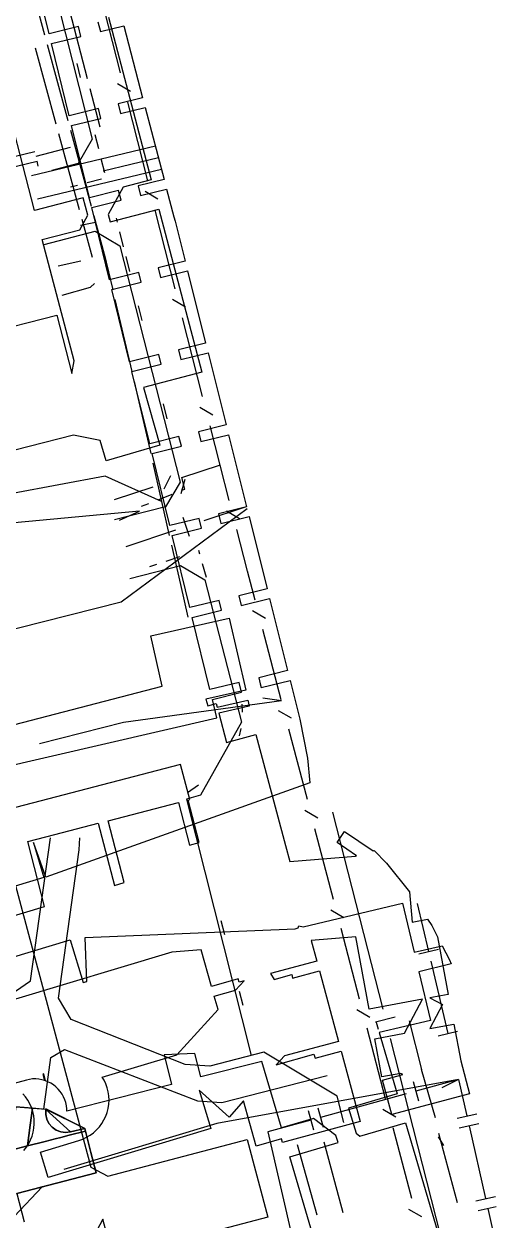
# Model space of a CAD drawing. Header units: metres. Extents: x 17314 to 17509, y 13897 to 14299.
# Drawn here: x 17476.7 to 17500.2, y 14033.9 to 14093.5 of the extents above; entities that cross this region are included whole.
import ezdxf

# ---------------------------------------------------------------- set-up
doc = ezdxf.new("R2010")
doc.units = ezdxf.units.M
for name, color, linetype in [('BOUNDARY', 7, 'Continuous'), ('CURB', 7, 'Continuous'), ('ELECTR_CABLE', 7, 'Continuous'), ('ELECTR_CABLE_COMM', 7, 'Continuous'), ('GAS', 7, 'Continuous'), ('GRASS', 7, 'Continuous'), ('HEAT', 7, 'Continuous'), ('OVERHEAD_POWER_LINE', 7, 'Continuous'), ('SEWER', 7, 'Continuous'), ('SIDEWALK_PATH', 7, 'Continuous'), ('WATER_PIPELINE', 7, 'Continuous')]:
    doc.layers.add(name, color=color, linetype=linetype)

msp = doc.modelspace()

# ---------------------------------------------------------------- linework, layer by layer
at = {"layer": 'BOUNDARY'}
msp.add_lwpolyline([(17446.491, 14145.677), (17452.611, 14120.912), (17445.589, 14119.202), (17446.623, 14115.212), (17447.718, 14111.25), (17448.879, 14106.677), (17457.242, 14107.688), (17457.242, 14107.688), (17464.836, 14078.775), (17471.047, 14053.974), (17459.461, 14049.939), (17463.007, 14035.859), (17476.311, 14039.542), (17477.815, 14039.43), (17479.747, 14038.463), (17480.042, 14037.262), (17480.307, 14036.255), (17476.362, 14035.216), (17476.733, 14033.805)], dxfattribs=at)
at = {"layer": 'CURB'}
for points in [[(17473.336, 14099.688), (17475.896, 14100.325), (17477.107, 14099.601), (17480.12, 14087.727), (17479.417, 14086.517), (17478.101, 14086.154)], [(17479.537, 14090.787), (17479.359, 14091.487)], [(17480.445, 14087.232), (17480.266, 14087.932)], [(17480.747, 14086.047), (17480.569, 14086.747)], [(17479.87, 14085.562), (17480.57, 14085.741)], [(17479.035, 14085.349), (17479.386, 14085.438)], [(17480.285, 14083.575), (17479.539, 14083.425)], [(17481.37, 14083.585), (17481.32, 14083.784)], [(17477.728, 14082.479), (17480.264, 14083.134), (17481.483, 14082.414), (17484.491, 14070.636), (17483.768, 14069.419), (17481.231, 14068.774)], [(17481.679, 14082.361), (17481.493, 14083.1)], [(17481.988, 14081.138), (17481.802, 14081.877)], [(17482.606, 14078.692), (17482.419, 14079.43)], [(17483.841, 14073.8), (17483.655, 14074.538)], [(17484.725, 14070.301), (17484.582, 14070.869)], [(17484.561, 14070.236), (17484.725, 14070.301)], [(17483.39, 14069.768), (17484.097, 14070.05)], [(17482.572, 14069.441), (17482.926, 14069.582)], [(17485.473, 14067.056), (17485.418, 14067.247)], [(17484.459, 14066.922), (17483.785, 14066.695)], [(17481.982, 14065.842), (17484.502, 14066.493), (17485.72, 14065.775), (17487.552, 14058.688), (17485.498, 14055.061), (17484.808, 14054.857), (17488.026, 14042.094)], [(17483.311, 14066.534), (17482.974, 14066.42)], [(17485.807, 14065.892), (17485.611, 14066.576)], [(17487.599, 14059.189), (17487.574, 14059.582)], [(17487.437, 14058.01), (17487.525, 14058.376)], [(17484.865, 14055.183), (17485.401, 14055.574)], [(17459.798, 14048.308), (17460.71, 14047.575), (17466.073, 14047.22), (17466.396, 14047.172), (17475.82, 14044.97), (17477.038, 14045.804), (17478.047, 14052.931)], [(17492.637, 14038.751), (17492.306, 14040.074), (17488.655, 14042.254), (17485.973, 14041.571), (17484.748, 14041.648), (17479.065, 14043.881), (17478.44, 14044.95), (17479.474, 14052.338), (17479.495, 14052.931)], [(17486.712, 14048.105), (17486.532, 14048.793)], [(17487.629, 14044.59), (17487.449, 14045.278)], [(17477.709, 14039.424), (17478.057, 14041.995), (17478.733, 14042.394), (17485.355, 14039.834), (17486.572, 14039.762), (17491.815, 14041.105)], [(17477.806, 14039.404), (17479.035, 14038.288), (17479.747, 14038.463)]]:
    msp.add_lwpolyline(points, dxfattribs=at)
at = {"layer": 'ELECTR_CABLE'}
for points in [[(17476.84, 14096.248), (17477.747, 14092.916)], [(17478.982, 14094.125), (17479.869, 14090.733)], [(17477.276, 14092.271), (17478.307, 14088.483)], [(17477.878, 14092.434), (17478.909, 14088.647)], [(17479.995, 14090.249), (17480.494, 14088.342)], [(17479.041, 14088.164), (17480.071, 14084.377)], [(17478.438, 14088.001), (17479.469, 14084.213)], [(17469.073, 14085.139), (17477.259, 14087.103)], [(17479.012, 14087.306), (17477.317, 14086.86)], [(17469.183, 14084.651), (17477.375, 14086.617)], [(17477.433, 14086.374), (17477.375, 14086.617)], [(17479.601, 14083.731), (17480.116, 14081.837)], [(17480.203, 14083.895), (17480.718, 14082.001)], [(17479.541, 14081.646), (17478.425, 14081.398)], [(17480.715, 14082.012), (17481.135, 14080.219)], [(17478.613, 14079.952), (17480.036, 14080.349)], [(17480.036, 14080.349), (17480.234, 14080.535)], [(17481.249, 14079.733), (17482.089, 14076.147)], [(17482.203, 14075.66), (17482.442, 14074.639)], [(17482.442, 14074.639), (17483.025, 14072.071)], [(17483.135, 14071.583), (17483.568, 14069.676)], [(17480.762, 14070.938), (17476.156, 14070.079)], [(17483.568, 14069.676), (17480.762, 14070.938)], [(17483.568, 14069.676), (17483.95, 14067.992)], [(17484.061, 14067.505), (17484.504, 14065.554)], [(17484.504, 14065.554), (17484.876, 14063.914)], [(17472.557, 14057.607), (17483.603, 14060.488), (17483.037, 14062.984), (17486.937, 14063.869), (17487.752, 14060.278), (17485.777, 14059.83), (17485.863, 14059.5), (17486.285, 14059.614), (17486.331, 14059.443), (17487.863, 14059.791), (17487.933, 14059.484), (17486.412, 14059.139), (17486.803, 14057.682), (17488.252, 14058.071), (17489.734, 14052.543), (17489.95, 14051.747), (17493.222, 14052.022), (17493.272, 14052.037), (17492.299, 14052.701), (17492.676, 14053.252), (17494.092, 14052.285), (17494.154, 14052.304), (17494.759, 14051.679), (17495.907, 14050.241), (17496.034, 14048.732), (17496.806, 14048.876), (17497.01, 14048.564), (17497.302, 14048.004), (17497.837, 14045.135), (17496.914, 14044.963), (17497.545, 14044.629), (17496.914, 14043.437), (17498.112, 14043.66), (17498.452, 14041.836), (17498.894, 14040.187), (17495.031, 14039.15), (17494.569, 14040.874), (17495.577, 14041.145), (17495.471, 14041.201), (17494.534, 14041.026), (17494.18, 14042.927), (17495.658, 14043.203), (17496.555, 14044.895), (17493.905, 14044.401), (17493.232, 14048.009), (17491.01, 14047.822), (17491.287, 14046.793), (17488.981, 14046.17), (17489.163, 14045.882), (17490.042, 14046.127), (17490.09, 14045.952), (17491.418, 14046.31), (17492.367, 14042.798), (17489.677, 14042.071), (17489.277, 14041.63), (17491.151, 14042.153), (17491.204, 14041.966), (17492.497, 14042.315), (17493.446, 14038.802), (17489.584, 14037.759), (17489.536, 14037.937), (17488.274, 14037.585), (17487.647, 14039.83), (17486.923, 14039.031), (17485.441, 14040.374), (17486.018, 14038.459), (17477.924, 14036.021), (17477.542, 14037.288), (17479.457, 14037.865), (17479.651, 14037.935), (17479.837, 14038.022), (17480.014, 14038.128), (17480.18, 14038.25), (17480.333, 14038.388), (17480.472, 14038.541), (17480.595, 14038.706), (17480.701, 14038.883), (17480.79, 14039.069), (17480.859, 14039.263), (17480.91, 14039.463), (17480.94, 14039.666), (17480.951, 14039.872), (17480.941, 14040.078), (17480.911, 14040.282), (17480.862, 14040.482), (17480.793, 14040.676), (17480.705, 14040.863), (17480.617, 14041.009), (17484.332, 14042.129), (17486.375, 14044.384), (17486.189, 14045.052), (17487.248, 14045.347), (17487.674, 14045.817), (17487.426, 14045.75), (17487.384, 14045.904), (17486.054, 14045.533), (17485.544, 14047.362), (17484.072, 14047.239), (17476.131, 14044.846)], [(17475.47, 14048.825), (17477.746, 14049.511), (17476.908, 14052.748), (17478.263, 14053.098), (17480.419, 14053.656), (17481.221, 14050.557), (17481.7, 14050.702), (17480.903, 14053.781), (17484.414, 14054.689), (17484.964, 14052.562), (17485.446, 14052.696), (17484.898, 14054.815), (17484.978, 14054.835), (17484.508, 14056.59), (17473.603, 14053.746)], [(17497.351, 14038.22), (17498.277, 14034.772)], [(17491.31, 14034.148), (17490.335, 14037.641)], [(17491.645, 14037.798), (17492.594, 14034.285)]]:
    msp.add_lwpolyline(points, dxfattribs=at)
at = {"layer": 'ELECTR_CABLE_COMM'}
for points in [[(17481.516, 14091.019), (17480.521, 14094.937)], [(17482.023, 14090.1), (17481.379, 14090.483)], [(17482.881, 14085.646), (17481.886, 14089.565)], [(17483.388, 14084.728), (17482.744, 14085.111)], [(17484.246, 14080.274), (17483.25, 14084.193)], [(17484.753, 14079.356), (17484.109, 14079.739)], [(17485.611, 14074.902), (17484.615, 14078.821)], [(17486.118, 14073.984), (17485.473, 14074.367)], [(17486.478, 14071.489), (17485.98, 14073.448)], [(17486.478, 14071.489), (17484.559, 14070.859)], [(17486.935, 14069.731), (17486.478, 14071.489)], [(17484.016, 14070.96), (17483.678, 14070.291)], [(17484.536, 14070.074), (17484.733, 14070.797)], [(17483.134, 14070.391), (17481.216, 14069.761)], [(17482.464, 14069.195), (17476.245, 14068.614)], [(17481.472, 14068.757), (17482.464, 14069.195)], [(17487.446, 14068.816), (17486.8, 14069.195)], [(17487.851, 14066.203), (17487.312, 14068.28)], [(17488.227, 14064.764), (17487.851, 14066.203)], [(17488.74, 14063.849), (17488.093, 14064.228)], [(17489.525, 14059.799), (17488.607, 14063.313)], [(17489.535, 14059.758), (17481.668, 14058.668)], [(17489.535, 14059.758), (17488.61, 14059.882)], [(17490.038, 14058.884), (17489.391, 14059.262)], [(17481.668, 14058.668), (17477.496, 14057.618)], [(17490.822, 14054.833), (17489.904, 14058.347)], [(17491.336, 14053.918), (17490.689, 14054.297)], [(17492.12, 14049.867), (17491.202, 14053.382)], [(17492.633, 14048.952), (17491.986, 14049.331)], [(17493.418, 14044.902), (17492.499, 14048.416)], [(17493.931, 14043.987), (17493.284, 14044.365)], [(17494.715, 14039.936), (17493.797, 14043.45)], [(17495.228, 14039.021), (17494.582, 14039.4)], [(17496.013, 14034.97), (17495.095, 14038.485)], [(17496.526, 14034.055), (17495.879, 14034.434)]]:
    msp.add_lwpolyline(points, dxfattribs=at)
at = {"layer": 'GAS'}
for points in [[(17475.257, 14056.35), (17486.321, 14058.903), (17486.095, 14059.826), (17487.552, 14060.183), (17487.433, 14060.669), (17485.976, 14060.312), (17485.095, 14063.908), (17486.551, 14064.265), (17486.432, 14064.751), (17484.976, 14064.394), (17484.094, 14067.99), (17485.551, 14068.347), (17485.432, 14068.833), (17483.975, 14068.476), (17483.094, 14072.072), (17484.551, 14072.429), (17484.432, 14072.915), (17482.975, 14072.558), (17482.093, 14076.154), (17483.55, 14076.511), (17483.431, 14076.997), (17481.974, 14076.639), (17481.093, 14080.236), (17482.55, 14080.593), (17482.431, 14081.079), (17480.974, 14080.721), (17480.093, 14084.318), (17481.55, 14084.675), (17481.431, 14085.16), (17479.974, 14084.803), (17479.092, 14088.4), (17480.549, 14088.757), (17480.43, 14089.242), (17478.973, 14088.885), (17478.092, 14092.482), (17479.549, 14092.839), (17479.43, 14093.324), (17477.973, 14092.967), (17477.091, 14096.564)], [(17480.401, 14093.562), (17480.52, 14093.077), (17481.683, 14093.362), (17482.624, 14089.78), (17481.401, 14089.48), (17481.52, 14088.995), (17482.751, 14089.297), (17483.692, 14085.715), (17482.402, 14085.399), (17482.521, 14084.913), (17483.819, 14085.231), (17484.18, 14083.856), (17484.237, 14083.634), (17484.735, 14081.644), (17483.402, 14081.317), (17483.521, 14080.831), (17484.857, 14081.158), (17485.756, 14077.567), (17484.403, 14077.235), (17484.522, 14076.749), (17485.878, 14077.081), (17486.777, 14073.49), (17485.403, 14073.153), (17485.522, 14072.667), (17486.899, 14073.004), (17487.798, 14069.413), (17486.403, 14069.071), (17486.522, 14068.585), (17487.92, 14068.927), (17488.819, 14065.336), (17487.404, 14064.989), (17487.523, 14064.503), (17488.941, 14064.85), (17489.84, 14061.259), (17488.404, 14060.907), (17488.478, 14060.606), (17488.523, 14060.421), (17489.962, 14060.774), (17490.448, 14058.833), (17490.832, 14056.896), (17490.953, 14055.665), (17477.806, 14050.982), (17477.197, 14052.693), (17477.188, 14052.691), (17477.712, 14050.951), (17470.059, 14048.646)], [(17496.294, 14049.661), (17496.853, 14047.278)], [(17496.366, 14047.163), (17497.34, 14047.392)], [(17496.967, 14046.791), (17497.814, 14043.186)], [(17497.327, 14043.072), (17498.3, 14043.3)], [(17498.351, 14040.897), (17486.316, 14038.716)], [(17496.087, 14040.793), (17496.352, 14039.829)], [(17498.351, 14040.897), (17496.219, 14040.311)], [(17498.351, 14040.897), (17497.51, 14040.49)], [(17498.351, 14040.897), (17498.761, 14039.084)], [(17495.737, 14040.179), (17491.474, 14039.007)], [(17490.859, 14039.357), (17491.124, 14038.393)], [(17491.341, 14039.489), (17491.606, 14038.525)], [(17486.316, 14038.716), (17478.703, 14036.423)], [(17490.992, 14038.875), (17488.86, 14038.289)], [(17498.273, 14038.974), (17499.249, 14039.195)], [(17498.384, 14038.486), (17499.359, 14038.707)], [(17488.86, 14038.289), (17490.117, 14032.822)], [(17498.871, 14038.597), (17499.691, 14034.972)], [(17499.204, 14034.861), (17500.179, 14035.082)], [(17499.314, 14034.374), (17500.212, 14034.577)], [(17499.802, 14034.484), (17500.073, 14033.283)]]:
    msp.add_lwpolyline(points, dxfattribs=at)
at = {"layer": 'GRASS'}
msp.add_lwpolyline([(17479.747, 14038.463), (17477.811, 14039.432), (17477.801, 14039.158), (17477.854, 14038.922), (17477.963, 14038.705), (17478.123, 14038.519), (17478.324, 14038.377), (17478.55, 14038.29), (17478.791, 14038.259), (17479.035, 14038.288)], close=True, dxfattribs=at)
at = {"layer": 'HEAT'}
for points in [[(17483.257, 14087.37), (17477.094, 14085.897)], [(17483.409, 14086.79), (17480.658, 14086.132)], [(17483.562, 14086.209), (17477.391, 14084.735)], [(17474.776, 14056.204), (17480.051, 14036.53), (17480.896, 14036.084), (17487.829, 14037.909), (17488.847, 14034.04), (17481.159, 14032.017), (17480.65, 14033.951), (17479.715, 14032.183)], [(17476.714, 14037.372), (17476.842, 14037.534), (17476.954, 14037.707), (17477.048, 14037.89), (17477.124, 14038.082), (17477.18, 14038.28), (17477.217, 14038.483), (17477.234, 14038.688), (17477.23, 14038.894), (17477.207, 14039.099), (17477.163, 14039.3), (17477.1, 14039.497), (17477.018, 14039.686), (17476.918, 14039.866), (17476.801, 14040.035), (17476.667, 14040.192)], [(17476.253, 14034.097), (17477.627, 14035.55), (17475.121, 14034.878)]]:
    msp.add_lwpolyline(points, dxfattribs=at)
at = {"layer": 'OVERHEAD_POWER_LINE'}
for points in [[(17495.88, 14043.814), (17496.5, 14041.392)], [(17497.198, 14038.991), (17496.5, 14041.392)], [(17497.333, 14038.049), (17497.601, 14037.607)]]:
    msp.add_lwpolyline(points, dxfattribs=at)
at = {"layer": 'SEWER'}
for points in [[(17480.933, 14093.791), (17483.055, 14085.694), (17481.65, 14085.325), (17480.908, 14083.963), (17481.002, 14083.605), (17483.435, 14084.243), (17485.564, 14076.122), (17482.662, 14075.361), (17483.484, 14072.476), (17480.802, 14071.712), (17480.516, 14072.719), (17479.182, 14072.976), (17472.543, 14071.29)], [(17471.066, 14077.105), (17478.354, 14078.956), (17479.093, 14076.049), (17479.215, 14076.681), (17477.631, 14082.721), (17479.5, 14083.211), (17479.892, 14083.931), (17479.663, 14084.804), (17477.251, 14084.172), (17475.511, 14090.81)], [(17472.188, 14045.793), (17479.021, 14047.852), (17479.661, 14045.726), (17479.854, 14045.775), (17479.763, 14047.977), (17490.211, 14048.407), (17490.372, 14048.445), (17490.398, 14048.555), (17490.618, 14048.504), (17495.557, 14049.679), (17496.14, 14047.232), (17497.532, 14047.563), (17497.9, 14046.858), (17497.984, 14046.652), (17496.369, 14046.268), (17496.947, 14043.842), (17494.393, 14043.235), (17495.289, 14040.186), (17492.875, 14039.477), (17493.244, 14038.221), (17493.433, 14038.078), (17495.712, 14038.747), (17497.498, 14032.666)], [(17491.165, 14032.937), (17489.955, 14037.056), (17492.348, 14037.759), (17492.243, 14038.115), (17491.126, 14038.963), (17489.532, 14038.495), (17488.561, 14041.8), (17485.518, 14041.026), (17485.22, 14042.196), (17483.688, 14042.133), (17484.064, 14040.656), (17478.853, 14039.328), (17478.851, 14039.436), (17478.833, 14039.592), (17478.8, 14039.746), (17478.752, 14039.895), (17478.689, 14040.039), (17478.612, 14040.176), (17478.523, 14040.305), (17478.421, 14040.425), (17478.308, 14040.534), (17478.185, 14040.631), (17478.053, 14040.716), (17477.913, 14040.787), (17477.793, 14040.834), (17477.703, 14041.189), (17477.65, 14041.173), (17477.736, 14040.853), (17477.616, 14040.888), (17477.461, 14040.915), (17477.305, 14040.928), (17477.148, 14040.925), (17476.992, 14040.907), (17476.838, 14040.874), (17474.718, 14040.301)]]:
    msp.add_lwpolyline(points, dxfattribs=at)
at = {"layer": 'SIDEWALK_PATH'}
for points in [[(17477.142, 14039.48), (17476.321, 14039.542), (17476.188, 14038.618), (17476.011, 14037.367), (17476.901, 14037.589), (17477.033, 14038.625)], [(17479.778, 14038.335), (17479.747, 14038.463), (17479.035, 14038.288), (17478.791, 14038.259), (17478.55, 14038.29), (17478.324, 14038.377), (17478.123, 14038.519), (17477.963, 14038.705), (17477.854, 14038.922), (17477.801, 14039.158), (17477.806, 14039.404), (17477.142, 14039.48), (17477.033, 14038.625), (17476.901, 14037.589), (17477.781, 14037.817), (17478.265, 14037.943), (17478.553, 14038.017), (17478.969, 14038.125)]]:
    msp.add_lwpolyline(points, close=True, dxfattribs=at)
msp.add_lwpolyline([(17476.362, 14035.216), (17480.307, 14036.255), (17480.042, 14037.262), (17479.778, 14038.335), (17478.969, 14038.125), (17478.553, 14038.017), (17478.265, 14037.943), (17477.781, 14037.817), (17476.901, 14037.589), (17476.011, 14037.367)], dxfattribs=at)
at = {"layer": 'WATER_PIPELINE'}
for points in [[(17487.825, 14069.306), (17481.561, 14064.667)], [(17485.693, 14068.734), (17487.794, 14069.431)], [(17484.627, 14068.905), (17484.941, 14067.958)], [(17481.807, 14067.446), (17484.27, 14068.262)], [(17481.561, 14064.667), (17473.812, 14062.71)], [(17492.069, 14054.207), (17494.571, 14044.397)], [(17495.187, 14043.995), (17494.221, 14043.748)], [(17494.252, 14043.756), (17494.342, 14043.405)], [(17494.942, 14042.943), (17499.031, 14026.911)]]:
    msp.add_lwpolyline(points, dxfattribs=at)

doc.saveas('drawing.dxf')
